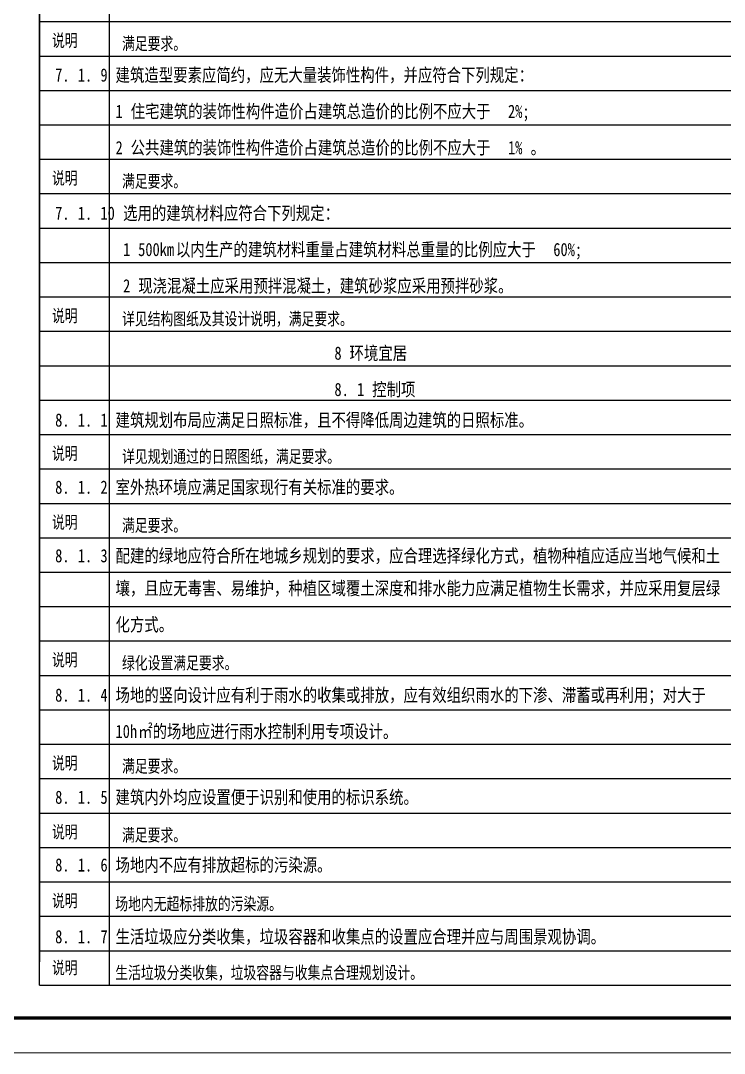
# Model space of a CAD drawing. Extents: x 1738711 to 2346805, y 1189731 to 2516152.
# Drawn here: x 2307074 to 2327215, y 2374307 to 2403887 of the extents above; entities that cross this region are included whole.
import ezdxf
from ezdxf.enums import TextEntityAlignment as Align

# ---------------------------------------------------------------- set-up
doc = ezdxf.new("R2010")
doc.units = 0
doc.header["$LTSCALE"] = 1000
doc.header["$MEASUREMENT"] = 0
for name, color, linetype in [('1_细线', 8, 'Continuous'), ('PUB_TEXT', 7, 'Continuous'), ('TK', 4, 'Continuous')]:
    doc.layers.add(name, color=color, linetype=linetype)
doc.styles.add('宋体', font='SIMSUN.TTF', dxfattribs={"width": 0.75})

# ---------------------------------------------------------------- blocks, each defined once
blk = doc.blocks.new('hjashrtahreahe')
at = {"layer": 'TK', "color": 7, "const_width": 25}
blk.add_lwpolyline([(0, 59400), (84100, 59400), (84100, 0), (0, 0)], close=True, dxfattribs=at)
at = {"layer": 'TK', "color": 3, "const_width": 100}
blk.add_lwpolyline([(2500, 1000), (2500, 58400), (83100, 58400), (83100, 1000)], close=True, dxfattribs=at)
at = {"layer": 'TK', "style": '宋体', "width": 0.75}
for tag, height, p in [('项目负责人', 350, (6003, 57089)), ('专业负责人', 350, (6003, 56224)), ('设计人', 350, (6003, 55419)), ('版号1', 250, (77304, 22193)), ('时间1', 250, (82405, 22193)), ('版号2', 250, (77304, 21593)), ('时间2', 250, (82405, 21593)), ('版号3', 250, (77304, 20993)), ('时间3', 250, (82405, 20993)), ('建筑会签', 0.0001, (78978, 2403)), ('电气会签', 0.0001, (82128, 2403)), ('结构会签', 0.0001, (78978, 1803)), ('暖通会签', 0.0001, (82128, 1803)), ('给排水会签', 0.0001, (78978, 1250)), ('智能化会签', 0.0001, (82128, 1250))]:
    blk.add_attdef(tag, text='', height=height, dxfattribs=at).set_placement(p, align=Align.CENTER)
for tag, p in [('合作设计单位', (80816, 48986)), ('版号说明1', (79854, 22318)), ('版号说明2', (79854, 21718)), ('版号说明3', (79854, 21118)), ('浙江绿储科技有限公司', (80545, 16036)), ('百兆瓦级集中式熔盐储能关键', (80545, 14953)), ('设备研发及制造基地项目', (80545, 14603)), ('1#研发楼', (80545, 13636)), ('图名', (80545, 12436)), ('工程编号', (78978, 11461)), ('子项编号', (82128, 11461)), ('建筑', (78978, 10711)), ('图号', (82128, 10711)), ('施工图', (78978, 9961)), ('2023.03', (82128, 9961)), ('审定', (79353, 8461)), ('审核', (79353, 7711)), ('工程负责', (79353, 6961)), ('专业负责', (79353, 6211)), ('设计', (79353, 5461)), ('制图', (79353, 4711)), ('校对', (79353, 3961))]:
    blk.add_attdef(tag, text='', height=250, dxfattribs=at).set_placement(p, align=Align.MIDDLE_CENTER)

msp = doc.modelspace()

# ---------------------------------------------------------------- linework, layer by layer
at = {"layer": '1_细线'}
for p, q in [((2307609.6, 2431457.3), (2307609.6, 2376927.3)), ((2307609.6, 2376262), (2307609.6, 2431457.3)), ((2309617.4, 2376262), (2309617.4, 2429486.1)), ((2307609.6, 2403859.6), (2328827, 2403859.6)), ((2307609.6, 2402874), (2328827, 2402874)), ((2307609.6, 2402874), (2328827, 2402874)), ((2307609.6, 2401888.4), (2328827, 2401888.4)), ((2307609.6, 2401888.4), (2328827, 2401888.4)), ((2307609.6, 2400902.7), (2328827, 2400902.7)), ((2307609.6, 2400902.7), (2328827, 2400902.7)), ((2307609.6, 2399917.1), (2328827, 2399917.1)), ((2307609.6, 2398931.5), (2328827, 2398931.5)), ((2307609.6, 2397945.9), (2328827, 2397945.9)), ((2307609.6, 2396960.2), (2328827, 2396960.2)), ((2307609.6, 2395974.6), (2328827, 2395974.6)), ((2307609.6, 2394989), (2328827, 2394989)), ((2307609.6, 2394003.3), (2328827, 2394003.3)), ((2307609.6, 2393017.7), (2328827, 2393017.7)), ((2307609.6, 2392032.1), (2328827, 2392032.1)), ((2307609.6, 2391046.4), (2328827, 2391046.4)), ((2307609.6, 2390060.8), (2328827, 2390060.8)), ((2307609.6, 2389075.2), (2328827, 2389075.2)), ((2307609.6, 2388089.5), (2328827, 2388089.5)), ((2307609.6, 2387103.9), (2328827, 2387103.9)), ((2307609.6, 2386118.3), (2328827, 2386118.3)), ((2307609.6, 2385132.6), (2328827, 2385132.6)), ((2307609.6, 2384147), (2328827, 2384147)), ((2307609.6, 2383161.4), (2328827, 2383161.4)), ((2307609.6, 2382175.7), (2328827, 2382175.7)), ((2307609.6, 2381190.1), (2328827, 2381190.1)), ((2307609.6, 2380204.5), (2328827, 2380204.5)), ((2307609.6, 2379218.9), (2328827, 2379218.9)), ((2307609.6, 2378233.2), (2328827, 2378233.2)), ((2307609.6, 2377247.6), (2328827, 2377247.6)), ((2307609.6, 2376262), (2328827, 2376262))]:
    msp.add_line(p, q, dxfattribs=at)

# ---------------------------------------------------------------- block references
msp.add_blockref('hjashrtahreahe', (2253766.1, 2374319.5))

# ---------------------------------------------------------------- texts
at = {"layer": 'PUB_TEXT', "linetype": 'Continuous', "style": '宋体'}
for s, height, width, p in [('说明', 358.76, 0.75, (2307970.2, 2403140.7, -14342.5)), ('7.', 377.64, 0.8, (2308061.8, 2402141.9)), ('1.', 377.64, 0.8, (2308709.9, 2402141.9)), ('9', 377.6, 0.8, (2309358, 2402141.9)), ('建筑造型要素应简约，应无大量装饰性构件，并应符合下列规定：', 377.637, 0.8, (2309790, 2402141.9)), ('1', 377.6, 0.8, (2309790, 2401101.9)), ('住宅建筑的装饰性构件造价占建筑总造价的比例不应大于', 377.637, 0.8, (2310222.1, 2401101.9)), ('2%;', 377.64, 0.8, (2321023.8, 2401101.9)), ('公共建筑的装饰性构件造价占建筑总造价的比例不应大于', 377.637, 0.8, (2310222.1, 2400061.9)), ('2', 377.6, 0.8, (2309790, 2400061.9)), ('1%', 377.64, 0.8, (2321023.8, 2400061.9)), ('。', 377.6, 0.8, (2321671.9, 2400061.9)), ('说明', 358.76, 0.75, (2307970.2, 2399198.1, -14342.5)), ('7.', 377.64, 0.8, (2308061.8, 2398184.1)), ('1.', 377.64, 0.8, (2308709.9, 2398184.1)), ('10', 377.64, 0.8, (2309358, 2398184.1)), ('选用的建筑材料应符合下列规定：', 377.637, 0.8, (2310006.1, 2398184.1)), ('1', 377.6, 0.8, (2310006.1, 2397144.1)), ('500km', 377.64, 0.8, (2310438.1, 2397144.1)), ('以内生产的建筑材料重量占建筑材料总重量的比例应大于', 377.637, 0.8, (2311518.3, 2397144.1)), ('60%;', 377.64, 0.8, (2322320, 2397144.1)), ('2', 377.6, 0.8, (2310006.1, 2396104.1)), ('现浇混凝土应采用预拌混凝土，建筑砂浆应采用预拌砂浆。', 377.637, 0.8, (2310438.1, 2396104.1)), ('说明', 358.76, 0.75, (2307970.2, 2395255.6, -14342.5)), ('8', 377.6, 0.8, (2316055, 2394175.3)), ('环境宜居', 377.64, 0.8, (2316487.1, 2394175.3)), ('8.', 377.64, 0.8, (2316055, 2393135.3)), ('1', 377.6, 0.8, (2316703.1, 2393135.3)), ('控制项', 377.64, 0.8, (2317135.2, 2393135.3)), ('8.', 377.64, 0.8, (2308061.8, 2392258.7)), ('1.', 377.64, 0.8, (2308709.9, 2392258.7)), ('1', 377.6, 0.8, (2309358, 2392258.7)), ('建筑规划布局应满足日照标准，且不得降低周边建筑的日照标准。', 377.637, 0.8, (2309790, 2392258.7)), ('说明', 358.76, 0.75, (2307970.2, 2391313.1, -14342.5)), ('8.', 377.64, 0.8, (2308061.8, 2390335.9)), ('1.', 377.64, 0.8, (2308709.9, 2390335.9)), ('2', 377.6, 0.8, (2309358, 2390335.9)), ('室外热环境应满足国家现行有关标准的要求。', 377.637, 0.8, (2309790, 2390335.9)), ('说明', 358.76, 0.75, (2307970.2, 2389341.8, -14342.5)), ('8.', 377.64, 0.8, (2308061.8, 2388372.4)), ('1.', 377.64, 0.8, (2308709.9, 2388372.4)), ('3', 377.6, 0.8, (2309358, 2388372.4)), ('配建的绿地应符合所在地城乡规划的要求，应合理选择绿化方式，植物种植应适应当地气候和土', 377.637, 0.8, (2309790, 2388372.4)), ('壤，且应无毒害、易维护，种植区域覆土深度和排水能力应满足植物生长需求，并应采用复层绿', 377.637, 0.8, (2309790, 2387440.3)), ('化方式。', 377.64, 0.8, (2309790, 2386400.3)), ('说明', 358.76, 0.75, (2307970.2, 2385399.3, -14342.5)), ('场地的竖向设计应有利于雨水的收集或排放，应有效组织雨水的下渗、滞蓄或再利用；对大于', 377.637, 0.8, (2309790, 2384380.4)), ('8.', 377.64, 0.8, (2308061.8, 2384380.4)), ('1.', 377.64, 0.8, (2308709.9, 2384380.4)), ('4', 377.6, 0.8, (2309358, 2384380.4)), ('10h', 377.64, 0.8, (2309790, 2383340.4)), ('㎡的场地应进行雨水控制利用专项设计。', 377.637, 0.8, (2310438.1, 2383340.4)), ('说明', 358.76, 0.75, (2307970.2, 2382442.4, -14342.5)), ('8.', 377.64, 0.8, (2308061.8, 2381454.5)), ('1.', 377.64, 0.8, (2308709.9, 2381454.5)), ('5', 377.6, 0.8, (2309358, 2381454.5)), ('建筑内外均应设置便于识别和使用的标识系统。', 377.637, 0.8, (2309790, 2381454.5)), ('说明', 358.76, 0.75, (2307970.2, 2380471.1, -14342.5)), ('8.', 377.64, 0.8, (2308061.8, 2379515.7)), ('1.', 377.64, 0.8, (2308709.9, 2379515.7)), ('6', 377.6, 0.8, (2309358, 2379515.7)), ('场地内不应有排放超标的污染源。', 377.637, 0.8, (2309790, 2379515.7)), ('说明', 358.76, 0.75, (2307970.2, 2378499.9, -14342.5)), ('8.', 377.64, 0.8, (2308061.8, 2377460)), ('1.', 377.64, 0.8, (2308709.9, 2377460)), ('7', 377.6, 0.8, (2309358, 2377460)), ('生活垃圾应分类收集，垃圾容器和收集点的设置应合理并应与周围景观协调。', 377.637, 0.8, (2309790, 2377460)), ('说明', 358.76, 0.75, (2307970.2, 2376581.6, -14342.5))]:
    msp.add_text(s, height=height, dxfattribs=dict(at, width=width)).set_placement(p)
at = {"layer": 'PUB_TEXT', "color": 1, "linetype": 'Continuous', "style": '宋体', "width": 0.75}
for s, height, p in [('满足要求。', 358.76, (2309974.6, 2403051.5, -14342.5)), ('满足要求。', 358.76, (2309974.6, 2399108.9, -14342.5)), ('详见结构图纸及其设计说明，满足要求。', 358.755, (2309974.6, 2395166.4, -14342.5)), ('详见规划通过的日照图纸，满足要求。', 358.755, (2309974.6, 2391223.9, -14342.5)), ('满足要求。', 358.76, (2309974.6, 2389252.6, -14342.5)), ('绿化设置满足要求。', 358.76, (2309974.6, 2385310.1, -14342.5)), ('满足要求。', 358.76, (2309974.6, 2382353.2, -14342.5)), ('满足要求。', 358.76, (2309974.6, 2380381.9, -14342.5)), ('场地内无超标排放的污染源。', 358.755, (2309782.2, 2378410.7, -14342.5)), ('生活垃圾分类收集，垃圾容器与收集点合理规划设计。', 358.755, (2309782.2, 2376439.4, -14342.5))]:
    msp.add_text(s, height=height, dxfattribs=at).set_placement(p)

doc.saveas('drawing.dxf')
